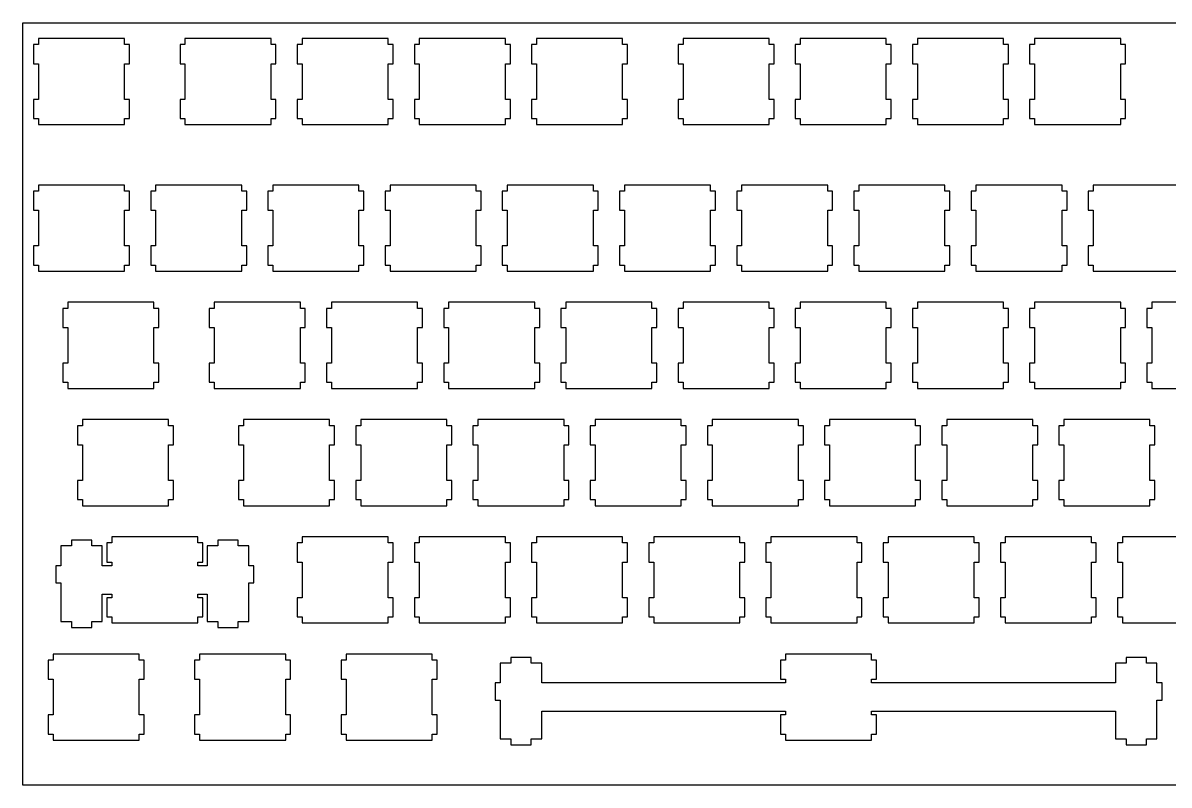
# Model space of a CAD drawing. Extents: x 0 to 310, y 0 to 124.
# Drawn here: x 0.1 to 186.4, y 0.3 to 124.1 of the extents above; entities that cross this region are included whole.
import ezdxf

# ---------------------------------------------------------------- set-up
doc = ezdxf.new("R2010")
doc.units = 0
doc.layers.get('0').update_dxf_attribs({"linetype": 'CONTINUOUS'})

msp = doc.modelspace()

# ---------------------------------------------------------------- linework, layer by layer
at = {"color": 0}
for p, q in [((0.09508, 124.083), (309.658, 124.083)), ((0.09508, 0.25769), (0.09508, 124.083)), ((2.61965, 121.558), (2.61965, 120.558)), ((16.6192, 121.558), (2.61965, 121.558)), ((16.6192, 120.558), (16.6192, 121.558)), ((26.4322, 121.558), (26.4322, 120.558)), ((40.4315, 121.558), (26.4322, 121.558)), ((40.4315, 120.558), (40.4315, 121.558)), ((45.4822, 121.558), (45.4822, 120.558)), ((59.4815, 121.558), (45.4822, 121.558)), ((59.4815, 120.558), (59.4815, 121.558)), ((64.5322, 121.558), (64.5322, 120.558)), ((78.5315, 121.558), (64.5322, 121.558)), ((78.5315, 120.558), (78.5315, 121.558)), ((83.5822, 121.558), (83.5822, 120.558)), ((97.5815, 121.558), (83.5822, 121.558)), ((97.5815, 120.558), (97.5815, 121.558)), ((107.395, 121.558), (107.395, 120.558)), ((121.394, 121.558), (107.395, 121.558)), ((121.394, 120.558), (121.394, 121.558)), ((126.445, 121.558), (126.445, 120.558)), ((140.444, 121.558), (126.445, 121.558)), ((140.444, 120.558), (140.444, 121.558)), ((145.495, 121.558), (145.495, 120.558)), ((159.494, 121.558), (145.495, 121.558)), ((159.494, 120.558), (159.494, 121.558)), ((164.545, 121.558), (164.545, 120.558)), ((178.544, 121.558), (164.545, 121.558)), ((178.544, 120.558), (178.544, 121.558)), ((2.61965, 120.558), (1.81901, 120.558)), ((1.81901, 120.558), (1.81901, 117.458)), ((17.4198, 120.558), (16.6192, 120.558)), ((17.4198, 117.458), (17.4198, 120.558)), ((26.4322, 120.558), (25.6315, 120.558)), ((25.6315, 120.558), (25.6315, 117.458)), ((41.2309, 120.558), (40.4315, 120.558)), ((41.2309, 117.458), (41.2309, 120.558)), ((45.4822, 120.558), (44.6814, 120.558)), ((44.6814, 120.558), (44.6814, 117.458)), ((60.2809, 120.558), (59.4815, 120.558)), ((60.2809, 117.458), (60.2809, 120.558)), ((64.5322, 120.558), (63.7314, 120.558)), ((63.7314, 120.558), (63.7314, 117.458)), ((79.3309, 120.558), (78.5315, 120.558)), ((79.3309, 117.458), (79.3309, 120.558)), ((83.5822, 120.558), (82.7814, 120.558)), ((82.7814, 120.558), (82.7814, 117.458)), ((98.3809, 120.558), (97.5815, 120.558)), ((98.3809, 117.458), (98.3809, 120.558)), ((107.395, 120.558), (106.594, 120.558)), ((106.594, 120.558), (106.594, 117.458)), ((122.195, 120.558), (121.394, 120.558)), ((122.195, 117.458), (122.195, 120.558)), ((126.445, 120.558), (125.644, 120.558)), ((125.644, 120.558), (125.644, 117.458)), ((141.245, 120.558), (140.444, 120.558)), ((141.245, 117.458), (141.245, 120.558)), ((145.495, 120.558), (144.694, 120.558)), ((144.694, 120.558), (144.694, 117.458)), ((160.295, 120.558), (159.494, 120.558)), ((160.295, 117.458), (160.295, 120.558)), ((164.545, 120.558), (163.744, 120.558)), ((163.744, 120.558), (163.744, 117.458)), ((179.345, 120.558), (178.544, 120.558)), ((179.345, 117.458), (179.345, 120.558)), ((1.81901, 117.458), (2.61965, 117.458)), ((2.61965, 117.458), (2.61965, 111.658)), ((16.6192, 111.658), (16.6192, 117.458)), ((16.6192, 117.458), (17.4198, 117.458)), ((25.6315, 117.458), (26.4322, 117.458)), ((26.4322, 117.458), (26.4322, 111.658)), ((40.4315, 111.658), (40.4315, 117.458)), ((40.4315, 117.458), (41.2309, 117.458)), ((44.6814, 117.458), (45.4822, 117.458)), ((45.4822, 117.458), (45.4822, 111.658)), ((59.4815, 111.658), (59.4815, 117.458)), ((59.4815, 117.458), (60.2809, 117.458)), ((63.7314, 117.458), (64.5322, 117.458)), ((64.5322, 117.458), (64.5322, 111.658)), ((78.5315, 111.658), (78.5315, 117.458)), ((78.5315, 117.458), (79.3309, 117.458)), ((82.7814, 117.458), (83.5822, 117.458)), ((83.5822, 117.458), (83.5822, 111.658)), ((97.5815, 111.658), (97.5815, 117.458)), ((97.5815, 117.458), (98.3809, 117.458)), ((106.594, 117.458), (107.395, 117.458)), ((107.395, 117.458), (107.395, 111.658)), ((121.394, 111.658), (121.394, 117.458)), ((121.394, 117.458), (122.195, 117.458)), ((125.644, 117.458), (126.445, 117.458)), ((126.445, 117.458), (126.445, 111.658)), ((140.444, 111.658), (140.444, 117.458)), ((140.444, 117.458), (141.245, 117.458)), ((144.694, 117.458), (145.495, 117.458)), ((145.495, 117.458), (145.495, 111.658)), ((159.494, 111.658), (159.494, 117.458)), ((159.494, 117.458), (160.295, 117.458)), ((163.744, 117.458), (164.545, 117.458)), ((164.545, 117.458), (164.545, 111.658)), ((178.544, 111.658), (178.544, 117.458)), ((178.544, 117.458), (179.345, 117.458)), ((2.61965, 111.658), (1.81901, 111.658)), ((1.81901, 111.658), (1.81901, 108.558)), ((17.4198, 111.658), (16.6192, 111.658)), ((17.4198, 108.558), (17.4198, 111.658)), ((26.4322, 111.658), (25.6315, 111.658)), ((25.6315, 111.658), (25.6315, 108.558)), ((41.2309, 111.658), (40.4315, 111.658)), ((41.2309, 108.558), (41.2309, 111.658)), ((45.4822, 111.658), (44.6814, 111.658)), ((44.6814, 111.658), (44.6814, 108.558)), ((60.2809, 111.658), (59.4815, 111.658)), ((60.2809, 108.558), (60.2809, 111.658)), ((64.5322, 111.658), (63.7314, 111.658)), ((63.7314, 111.658), (63.7314, 108.558)), ((79.3309, 111.658), (78.5315, 111.658)), ((79.3309, 108.558), (79.3309, 111.658)), ((83.5822, 111.658), (82.7814, 111.658)), ((82.7814, 111.658), (82.7814, 108.558)), ((98.3809, 111.658), (97.5815, 111.658)), ((98.3809, 108.558), (98.3809, 111.658)), ((107.395, 111.658), (106.594, 111.658)), ((106.594, 111.658), (106.594, 108.558)), ((122.195, 111.658), (121.394, 111.658)), ((122.195, 108.558), (122.195, 111.658)), ((126.445, 111.658), (125.644, 111.658)), ((125.644, 111.658), (125.644, 108.558)), ((141.245, 111.658), (140.444, 111.658)), ((141.245, 108.558), (141.245, 111.658)), ((145.495, 111.658), (144.694, 111.658)), ((144.694, 111.658), (144.694, 108.558)), ((160.295, 111.658), (159.494, 111.658)), ((160.295, 108.558), (160.295, 111.658)), ((164.545, 111.658), (163.744, 111.658)), ((163.744, 111.658), (163.744, 108.558)), ((179.345, 111.658), (178.544, 111.658)), ((179.345, 108.558), (179.345, 111.658)), ((1.81901, 108.558), (2.61965, 108.558)), ((2.61965, 108.558), (2.61965, 107.559)), ((16.6192, 107.559), (16.6192, 108.558)), ((16.6192, 108.558), (17.4198, 108.558)), ((25.6315, 108.558), (26.4322, 108.558)), ((26.4322, 108.558), (26.4322, 107.559)), ((40.4315, 107.559), (40.4315, 108.558)), ((40.4315, 108.558), (41.2309, 108.558)), ((44.6814, 108.558), (45.4822, 108.558)), ((45.4822, 108.558), (45.4822, 107.559)), ((59.4815, 107.559), (59.4815, 108.558)), ((59.4815, 108.558), (60.2809, 108.558)), ((63.7314, 108.558), (64.5322, 108.558)), ((64.5322, 108.558), (64.5322, 107.559)), ((78.5315, 107.559), (78.5315, 108.558)), ((78.5315, 108.558), (79.3309, 108.558)), ((82.7814, 108.558), (83.5822, 108.558)), ((83.5822, 108.558), (83.5822, 107.559)), ((97.5815, 107.559), (97.5815, 108.558)), ((97.5815, 108.558), (98.3809, 108.558)), ((106.594, 108.558), (107.395, 108.558)), ((107.395, 108.558), (107.395, 107.559)), ((121.394, 107.559), (121.394, 108.558)), ((121.394, 108.558), (122.195, 108.558)), ((125.644, 108.558), (126.445, 108.558)), ((126.445, 108.558), (126.445, 107.559)), ((140.444, 107.559), (140.444, 108.558)), ((140.444, 108.558), (141.245, 108.558)), ((144.694, 108.558), (145.495, 108.558)), ((145.495, 108.558), (145.495, 107.559)), ((159.494, 107.559), (159.494, 108.558)), ((159.494, 108.558), (160.295, 108.558)), ((163.744, 108.558), (164.545, 108.558)), ((164.545, 108.558), (164.545, 107.559)), ((178.544, 107.559), (178.544, 108.558)), ((178.544, 108.558), (179.345, 108.558)), ((2.61965, 107.559), (16.6192, 107.559)), ((26.4322, 107.559), (40.4315, 107.559)), ((45.4822, 107.559), (59.4815, 107.559)), ((64.5322, 107.559), (78.5315, 107.559)), ((83.5822, 107.559), (97.5815, 107.559)), ((107.395, 107.559), (121.394, 107.559)), ((126.445, 107.559), (140.444, 107.559)), ((145.495, 107.559), (159.494, 107.559)), ((164.545, 107.559), (178.544, 107.559)), ((2.61965, 97.7456), (2.61965, 96.7465)), ((16.6192, 97.7456), (2.61965, 97.7456)), ((16.6192, 96.7465), (16.6192, 97.7456)), ((21.6697, 97.7456), (21.6697, 96.7465)), ((35.669, 97.7456), (21.6697, 97.7456)), ((35.669, 96.7465), (35.669, 97.7456)), ((40.7197, 97.7456), (40.7197, 96.7465)), ((54.719, 97.7456), (40.7197, 97.7456)), ((54.719, 96.7465), (54.719, 97.7456)), ((59.7697, 97.7456), (59.7697, 96.7465)), ((73.769, 97.7456), (59.7697, 97.7456)), ((73.769, 96.7465), (73.769, 97.7456)), ((78.8197, 97.7456), (78.8197, 96.7465)), ((92.819, 97.7456), (78.8197, 97.7456)), ((92.819, 96.7465), (92.819, 97.7456)), ((97.8683, 97.7456), (97.8683, 96.7465)), ((111.869, 97.7456), (97.8683, 97.7456)), ((111.869, 96.7465), (111.869, 97.7456)), ((116.918, 97.7456), (116.918, 96.7465)), ((130.919, 97.7456), (116.918, 97.7456)), ((130.919, 96.7465), (130.919, 97.7456)), ((135.97, 97.7456), (135.97, 96.7465)), ((149.969, 97.7456), (135.97, 97.7456)), ((149.969, 96.7465), (149.969, 97.7456)), ((155.02, 97.7456), (155.02, 96.7465)), ((169.019, 97.7456), (155.02, 97.7456)), ((169.019, 96.7465), (169.019, 97.7456)), ((174.07, 97.7456), (174.07, 96.7465)), ((188.069, 97.7456), (174.07, 97.7456)), ((2.61965, 96.7465), (1.81901, 96.7465)), ((1.81901, 96.7465), (1.81901, 93.6459)), ((17.4198, 96.7465), (16.6192, 96.7465)), ((17.4198, 93.6459), (17.4198, 96.7465)), ((21.6697, 96.7465), (20.869, 96.7465)), ((20.869, 96.7465), (20.869, 93.6459)), ((36.4698, 96.7465), (35.669, 96.7465)), ((36.4698, 93.6459), (36.4698, 96.7465)), ((40.7197, 96.7465), (39.9189, 96.7465)), ((39.9189, 96.7465), (39.9189, 93.6459)), ((55.5198, 96.7465), (54.719, 96.7465)), ((55.5198, 93.6459), (55.5198, 96.7465)), ((59.7697, 96.7465), (58.9689, 96.7465)), ((58.9689, 96.7465), (58.9689, 93.6459)), ((74.5698, 96.7465), (73.769, 96.7465)), ((74.5698, 93.6459), (74.5698, 96.7465)), ((78.8197, 96.7465), (78.0189, 96.7465)), ((78.0189, 96.7465), (78.0189, 93.6459)), ((93.6184, 96.7465), (92.819, 96.7465)), ((93.6184, 93.6459), (93.6184, 96.7465)), ((97.8683, 96.7465), (97.0689, 96.7465)), ((97.0689, 96.7465), (97.0689, 93.6459)), ((112.668, 96.7465), (111.869, 96.7465)), ((112.668, 93.6459), (112.668, 96.7465)), ((116.918, 96.7465), (116.119, 96.7465)), ((116.119, 96.7465), (116.119, 93.6459)), ((131.72, 96.7465), (130.919, 96.7465)), ((131.72, 93.6459), (131.72, 96.7465)), ((135.97, 96.7465), (135.169, 96.7465)), ((135.169, 96.7465), (135.169, 93.6459)), ((150.77, 96.7465), (149.969, 96.7465)), ((150.77, 93.6459), (150.77, 96.7465)), ((155.02, 96.7465), (154.219, 96.7465)), ((154.219, 96.7465), (154.219, 93.6459)), ((169.82, 96.7465), (169.019, 96.7465)), ((169.82, 93.6459), (169.82, 96.7465)), ((174.07, 96.7465), (173.269, 96.7465)), ((173.269, 96.7465), (173.269, 93.6459)), ((1.81901, 93.6459), (2.61965, 93.6459)), ((2.61965, 93.6459), (2.61965, 87.8459)), ((16.6192, 87.8459), (16.6192, 93.6459)), ((16.6192, 93.6459), (17.4198, 93.6459)), ((20.869, 93.6459), (21.6697, 93.6459)), ((21.6697, 93.6459), (21.6697, 87.8459)), ((35.669, 87.8459), (35.669, 93.6459)), ((35.669, 93.6459), (36.4698, 93.6459)), ((39.9189, 93.6459), (40.7197, 93.6459)), ((40.7197, 93.6459), (40.7197, 87.8459)), ((54.719, 87.8459), (54.719, 93.6459)), ((54.719, 93.6459), (55.5198, 93.6459)), ((58.9689, 93.6459), (59.7697, 93.6459)), ((59.7697, 93.6459), (59.7697, 87.8459)), ((73.769, 87.8459), (73.769, 93.6459)), ((73.769, 93.6459), (74.5698, 93.6459)), ((78.0189, 93.6459), (78.8197, 93.6459)), ((78.8197, 93.6459), (78.8197, 87.8459)), ((92.819, 87.8459), (92.819, 93.6459)), ((92.819, 93.6459), (93.6184, 93.6459)), ((97.0689, 93.6459), (97.8683, 93.6459)), ((97.8683, 93.6459), (97.8683, 87.8459)), ((111.869, 87.8459), (111.869, 93.6459)), ((111.869, 93.6459), (112.668, 93.6459)), ((116.119, 93.6459), (116.918, 93.6459)), ((116.918, 93.6459), (116.918, 87.8459)), ((130.919, 87.8459), (130.919, 93.6459)), ((130.919, 93.6459), (131.72, 93.6459)), ((135.169, 93.6459), (135.97, 93.6459)), ((135.97, 93.6459), (135.97, 87.8459)), ((149.969, 87.8459), (149.969, 93.6459)), ((149.969, 93.6459), (150.77, 93.6459)), ((154.219, 93.6459), (155.02, 93.6459)), ((155.02, 93.6459), (155.02, 87.8459)), ((169.019, 87.8459), (169.019, 93.6459)), ((169.019, 93.6459), (169.82, 93.6459)), ((173.269, 93.6459), (174.07, 93.6459)), ((174.07, 93.6459), (174.07, 87.8459)), ((2.61965, 87.8459), (1.81901, 87.8459)), ((1.81901, 87.8459), (1.81901, 84.7467)), ((17.4198, 87.8459), (16.6192, 87.8459)), ((17.4198, 84.7467), (17.4198, 87.8459)), ((21.6697, 87.8459), (20.869, 87.8459)), ((20.869, 87.8459), (20.869, 84.7467)), ((36.4698, 87.8459), (35.669, 87.8459)), ((36.4698, 84.7467), (36.4698, 87.8459)), ((40.7197, 87.8459), (39.9189, 87.8459)), ((39.9189, 87.8459), (39.9189, 84.7467)), ((55.5198, 87.8459), (54.719, 87.8459)), ((55.5198, 84.7467), (55.5198, 87.8459)), ((59.7697, 87.8459), (58.9689, 87.8459)), ((58.9689, 87.8459), (58.9689, 84.7467)), ((74.5698, 87.8459), (73.769, 87.8459)), ((74.5698, 84.7467), (74.5698, 87.8459)), ((78.8197, 87.8459), (78.0189, 87.8459)), ((78.0189, 87.8459), (78.0189, 84.7467)), ((93.6184, 87.8459), (92.819, 87.8459)), ((93.6184, 84.7467), (93.6184, 87.8459)), ((97.8683, 87.8459), (97.0689, 87.8459)), ((97.0689, 87.8459), (97.0689, 84.7467)), ((112.668, 87.8459), (111.869, 87.8459)), ((112.668, 84.7467), (112.668, 87.8459)), ((116.918, 87.8459), (116.119, 87.8459)), ((116.119, 87.8459), (116.119, 84.7467)), ((131.72, 87.8459), (130.919, 87.8459)), ((131.72, 84.7467), (131.72, 87.8459)), ((135.97, 87.8459), (135.169, 87.8459)), ((135.169, 87.8459), (135.169, 84.7467)), ((150.77, 87.8459), (149.969, 87.8459)), ((150.77, 84.7467), (150.77, 87.8459)), ((155.02, 87.8459), (154.219, 87.8459)), ((154.219, 87.8459), (154.219, 84.7467)), ((169.82, 87.8459), (169.019, 87.8459)), ((169.82, 84.7467), (169.82, 87.8459)), ((174.07, 87.8459), (173.269, 87.8459)), ((173.269, 87.8459), (173.269, 84.7467)), ((1.81901, 84.7467), (2.61965, 84.7467)), ((2.61965, 84.7467), (2.61965, 83.7463)), ((16.6192, 83.7463), (16.6192, 84.7467)), ((16.6192, 84.7467), (17.4198, 84.7467)), ((20.869, 84.7467), (21.6697, 84.7467)), ((21.6697, 84.7467), (21.6697, 83.7463)), ((35.669, 83.7463), (35.669, 84.7467)), ((35.669, 84.7467), (36.4698, 84.7467)), ((39.9189, 84.7467), (40.7197, 84.7467)), ((40.7197, 84.7467), (40.7197, 83.7463)), ((54.719, 83.7463), (54.719, 84.7467)), ((54.719, 84.7467), (55.5198, 84.7467)), ((58.9689, 84.7467), (59.7697, 84.7467)), ((59.7697, 84.7467), (59.7697, 83.7463)), ((73.769, 83.7463), (73.769, 84.7467)), ((73.769, 84.7467), (74.5698, 84.7467)), ((78.0189, 84.7467), (78.8197, 84.7467)), ((78.8197, 84.7467), (78.8197, 83.7463)), ((92.819, 83.7463), (92.819, 84.7467)), ((92.819, 84.7467), (93.6184, 84.7467)), ((97.0689, 84.7467), (97.8683, 84.7467)), ((97.8683, 84.7467), (97.8683, 83.7463)), ((111.869, 83.7463), (111.869, 84.7467)), ((111.869, 84.7467), (112.668, 84.7467)), ((116.119, 84.7467), (116.918, 84.7467)), ((116.918, 84.7467), (116.918, 83.7463)), ((130.919, 83.7463), (130.919, 84.7467)), ((130.919, 84.7467), (131.72, 84.7467)), ((135.169, 84.7467), (135.97, 84.7467)), ((135.97, 84.7467), (135.97, 83.7463)), ((149.969, 83.7463), (149.969, 84.7467)), ((149.969, 84.7467), (150.77, 84.7467)), ((154.219, 84.7467), (155.02, 84.7467)), ((155.02, 84.7467), (155.02, 83.7463)), ((169.019, 83.7463), (169.019, 84.7467)), ((169.019, 84.7467), (169.82, 84.7467)), ((173.269, 84.7467), (174.07, 84.7467)), ((174.07, 84.7467), (174.07, 83.7463)), ((2.61965, 83.7463), (16.6192, 83.7463)), ((21.6697, 83.7463), (35.669, 83.7463)), ((40.7197, 83.7463), (54.719, 83.7463)), ((59.7697, 83.7463), (73.769, 83.7463)), ((78.8197, 83.7463), (92.819, 83.7463)), ((97.8683, 83.7463), (111.869, 83.7463)), ((116.918, 83.7463), (130.919, 83.7463)), ((135.97, 83.7463), (149.969, 83.7463)), ((155.02, 83.7463), (169.019, 83.7463)), ((174.07, 83.7463), (188.069, 83.7463)), ((7.38216, 78.6956), (7.38216, 77.6965)), ((21.3817, 78.6956), (7.38216, 78.6956)), ((21.3817, 77.6965), (21.3817, 78.6956)), ((31.1947, 78.6956), (31.1947, 77.6965)), ((45.194, 78.6956), (31.1947, 78.6956)), ((45.194, 77.6965), (45.194, 78.6956)), ((50.2447, 78.6956), (50.2447, 77.6965)), ((64.244, 78.6956), (50.2447, 78.6956)), ((64.244, 77.6965), (64.244, 78.6956)), ((69.2947, 78.6956), (69.2947, 77.6965)), ((83.294, 78.6956), (69.2947, 78.6956)), ((83.294, 77.6965), (83.294, 78.6956)), ((88.3447, 78.6956), (88.3447, 77.6965)), ((102.344, 78.6956), (88.3447, 78.6956)), ((102.344, 77.6965), (102.344, 78.6956)), ((107.395, 78.6956), (107.395, 77.6965)), ((121.394, 78.6956), (107.395, 78.6956)), ((121.394, 77.6965), (121.394, 78.6956)), ((126.445, 78.6956), (126.445, 77.6965)), ((140.444, 78.6956), (126.445, 78.6956)), ((140.444, 77.6965), (140.444, 78.6956)), ((145.495, 78.6956), (145.495, 77.6965)), ((159.494, 78.6956), (145.495, 78.6956)), ((159.494, 77.6965), (159.494, 78.6956)), ((164.545, 78.6956), (164.545, 77.6965)), ((178.544, 78.6956), (164.545, 78.6956)), ((178.544, 77.6965), (178.544, 78.6956)), ((183.595, 78.6956), (183.595, 77.6965)), ((197.594, 78.6956), (183.595, 78.6956)), ((7.38216, 77.6965), (6.58153, 77.6965)), ((6.58153, 77.6965), (6.58153, 74.5959)), ((22.1809, 77.6965), (21.3817, 77.6965)), ((22.1809, 74.5959), (22.1809, 77.6965)), ((31.1947, 77.6965), (30.394, 77.6965)), ((30.394, 77.6965), (30.394, 74.5959)), ((45.9948, 77.6965), (45.194, 77.6965)), ((45.9948, 74.5959), (45.9948, 77.6965)), ((50.2447, 77.6965), (49.4439, 77.6965)), ((49.4439, 77.6965), (49.4439, 74.5959)), ((65.0448, 77.6965), (64.244, 77.6965)), ((65.0448, 74.5959), (65.0448, 77.6965)), ((69.2947, 77.6965), (68.4939, 77.6965)), ((68.4939, 77.6965), (68.4939, 74.5959)), ((84.0948, 77.6965), (83.294, 77.6965)), ((84.0948, 74.5959), (84.0948, 77.6965)), ((88.3447, 77.6965), (87.5439, 77.6965)), ((87.5439, 77.6965), (87.5439, 74.5959)), ((103.145, 77.6965), (102.344, 77.6965)), ((103.145, 74.5959), (103.145, 77.6965)), ((107.395, 77.6965), (106.594, 77.6965)), ((106.594, 77.6965), (106.594, 74.5959)), ((122.195, 77.6965), (121.394, 77.6965)), ((122.195, 74.5959), (122.195, 77.6965)), ((126.445, 77.6965), (125.644, 77.6965)), ((125.644, 77.6965), (125.644, 74.5959)), ((141.245, 77.6965), (140.444, 77.6965)), ((141.245, 74.5959), (141.245, 77.6965)), ((145.495, 77.6965), (144.694, 77.6965)), ((144.694, 77.6965), (144.694, 74.5959)), ((160.295, 77.6965), (159.494, 77.6965)), ((160.295, 74.5959), (160.295, 77.6965)), ((164.545, 77.6965), (163.744, 77.6965)), ((163.744, 77.6965), (163.744, 74.5959)), ((179.345, 77.6965), (178.544, 77.6965)), ((179.345, 74.5959), (179.345, 77.6965)), ((183.595, 77.6965), (182.794, 77.6965)), ((182.794, 77.6965), (182.794, 74.5959)), ((6.58153, 74.5959), (7.38216, 74.5959)), ((7.38216, 74.5959), (7.38216, 68.7959)), ((21.3817, 68.7959), (21.3817, 74.5959)), ((21.3817, 74.5959), (22.1809, 74.5959)), ((30.394, 74.5959), (31.1947, 74.5959)), ((31.1947, 74.5959), (31.1947, 68.7959)), ((45.194, 68.7959), (45.194, 74.5959)), ((45.194, 74.5959), (45.9948, 74.5959)), ((49.4439, 74.5959), (50.2447, 74.5959)), ((50.2447, 74.5959), (50.2447, 68.7959)), ((64.244, 68.7959), (64.244, 74.5959)), ((64.244, 74.5959), (65.0448, 74.5959)), ((68.4939, 74.5959), (69.2947, 74.5959)), ((69.2947, 74.5959), (69.2947, 68.7959)), ((83.294, 68.7959), (83.294, 74.5959)), ((83.294, 74.5959), (84.0948, 74.5959)), ((87.5439, 74.5959), (88.3447, 74.5959)), ((88.3447, 74.5959), (88.3447, 68.7959)), ((102.344, 68.7959), (102.344, 74.5959)), ((102.344, 74.5959), (103.145, 74.5959)), ((106.594, 74.5959), (107.395, 74.5959)), ((107.395, 74.5959), (107.395, 68.7959)), ((121.394, 68.7959), (121.394, 74.5959)), ((121.394, 74.5959), (122.195, 74.5959)), ((125.644, 74.5959), (126.445, 74.5959)), ((126.445, 74.5959), (126.445, 68.7959)), ((140.444, 68.7959), (140.444, 74.5959)), ((140.444, 74.5959), (141.245, 74.5959)), ((144.694, 74.5959), (145.495, 74.5959)), ((145.495, 74.5959), (145.495, 68.7959)), ((159.494, 68.7959), (159.494, 74.5959)), ((159.494, 74.5959), (160.295, 74.5959)), ((163.744, 74.5959), (164.545, 74.5959)), ((164.545, 74.5959), (164.545, 68.7959)), ((178.544, 68.7959), (178.544, 74.5959)), ((178.544, 74.5959), (179.345, 74.5959)), ((182.794, 74.5959), (183.595, 74.5959)), ((183.595, 74.5959), (183.595, 68.7959)), ((7.38216, 68.7959), (6.58153, 68.7959)), ((6.58153, 68.7959), (6.58153, 65.6967)), ((22.1809, 68.7959), (21.3817, 68.7959)), ((22.1809, 65.6967), (22.1809, 68.7959)), ((31.1947, 68.7959), (30.394, 68.7959)), ((30.394, 68.7959), (30.394, 65.6967)), ((45.9948, 68.7959), (45.194, 68.7959)), ((45.9948, 65.6967), (45.9948, 68.7959)), ((50.2447, 68.7959), (49.4439, 68.7959)), ((49.4439, 68.7959), (49.4439, 65.6967)), ((65.0448, 68.7959), (64.244, 68.7959)), ((65.0448, 65.6967), (65.0448, 68.7959)), ((69.2947, 68.7959), (68.4939, 68.7959)), ((68.4939, 68.7959), (68.4939, 65.6967)), ((84.0948, 68.7959), (83.294, 68.7959)), ((84.0948, 65.6967), (84.0948, 68.7959)), ((88.3447, 68.7959), (87.5439, 68.7959)), ((87.5439, 68.7959), (87.5439, 65.6967)), ((103.145, 68.7959), (102.344, 68.7959)), ((103.145, 65.6967), (103.145, 68.7959)), ((107.395, 68.7959), (106.594, 68.7959)), ((106.594, 68.7959), (106.594, 65.6967)), ((122.195, 68.7959), (121.394, 68.7959)), ((122.195, 65.6967), (122.195, 68.7959)), ((126.445, 68.7959), (125.644, 68.7959)), ((125.644, 68.7959), (125.644, 65.6967)), ((141.245, 68.7959), (140.444, 68.7959)), ((141.245, 65.6967), (141.245, 68.7959)), ((145.495, 68.7959), (144.694, 68.7959)), ((144.694, 68.7959), (144.694, 65.6967)), ((160.295, 68.7959), (159.494, 68.7959)), ((160.295, 65.6967), (160.295, 68.7959)), ((164.545, 68.7959), (163.744, 68.7959)), ((163.744, 68.7959), (163.744, 65.6967)), ((179.345, 68.7959), (178.544, 68.7959)), ((179.345, 65.6967), (179.345, 68.7959)), ((183.595, 68.7959), (182.794, 68.7959)), ((182.794, 68.7959), (182.794, 65.6967)), ((6.58153, 65.6967), (7.38216, 65.6967)), ((7.38216, 65.6967), (7.38216, 64.6963)), ((21.3817, 64.6963), (21.3817, 65.6967)), ((21.3817, 65.6967), (22.1809, 65.6967)), ((30.394, 65.6967), (31.1947, 65.6967)), ((31.1947, 65.6967), (31.1947, 64.6963)), ((45.194, 64.6963), (45.194, 65.6967)), ((45.194, 65.6967), (45.9948, 65.6967)), ((49.4439, 65.6967), (50.2447, 65.6967)), ((50.2447, 65.6967), (50.2447, 64.6963)), ((64.244, 64.6963), (64.244, 65.6967)), ((64.244, 65.6967), (65.0448, 65.6967)), ((68.4939, 65.6967), (69.2947, 65.6967)), ((69.2947, 65.6967), (69.2947, 64.6963)), ((83.294, 64.6963), (83.294, 65.6967)), ((83.294, 65.6967), (84.0948, 65.6967)), ((87.5439, 65.6967), (88.3447, 65.6967)), ((88.3447, 65.6967), (88.3447, 64.6963)), ((102.344, 64.6963), (102.344, 65.6967)), ((102.344, 65.6967), (103.145, 65.6967)), ((106.594, 65.6967), (107.395, 65.6967)), ((107.395, 65.6967), (107.395, 64.6963)), ((121.394, 64.6963), (121.394, 65.6967)), ((121.394, 65.6967), (122.195, 65.6967)), ((125.644, 65.6967), (126.445, 65.6967)), ((126.445, 65.6967), (126.445, 64.6963)), ((140.444, 64.6963), (140.444, 65.6967)), ((140.444, 65.6967), (141.245, 65.6967)), ((144.694, 65.6967), (145.495, 65.6967)), ((145.495, 65.6967), (145.495, 64.6963)), ((159.494, 64.6963), (159.494, 65.6967)), ((159.494, 65.6967), (160.295, 65.6967)), ((163.744, 65.6967), (164.545, 65.6967)), ((164.545, 65.6967), (164.545, 64.6963)), ((178.544, 64.6963), (178.544, 65.6967)), ((178.544, 65.6967), (179.345, 65.6967)), ((182.794, 65.6967), (183.595, 65.6967)), ((183.595, 65.6967), (183.595, 64.6963)), ((7.38216, 64.6963), (21.3817, 64.6963)), ((31.1947, 64.6963), (45.194, 64.6963)), ((50.2447, 64.6963), (64.244, 64.6963)), ((69.2947, 64.6963), (83.294, 64.6963)), ((88.3447, 64.6963), (102.344, 64.6963)), ((107.395, 64.6963), (121.394, 64.6963)), ((126.445, 64.6963), (140.444, 64.6963)), ((145.495, 64.6963), (159.494, 64.6963)), ((164.545, 64.6963), (178.544, 64.6963)), ((183.595, 64.6963), (197.594, 64.6963)), ((9.76203, 59.6456), (9.76203, 58.6465)), ((23.7629, 59.6456), (9.76203, 59.6456)), ((23.7629, 58.6465), (23.7629, 59.6456)), ((35.9572, 59.6456), (35.9572, 58.6465)), ((49.9565, 59.6456), (35.9572, 59.6456)), ((49.9565, 58.6465), (49.9565, 59.6456)), ((55.0072, 59.6456), (55.0072, 58.6465)), ((69.0065, 59.6456), (55.0072, 59.6456)), ((69.0065, 58.6465), (69.0065, 59.6456)), ((74.0572, 59.6456), (74.0572, 58.6465)), ((88.0565, 59.6456), (74.0572, 59.6456)), ((88.0565, 58.6465), (88.0565, 59.6456)), ((93.1072, 59.6456), (93.1072, 58.6465)), ((107.107, 59.6456), (93.1072, 59.6456)), ((107.107, 58.6465), (107.107, 59.6456)), ((112.157, 59.6456), (112.157, 58.6465)), ((126.157, 59.6456), (112.157, 59.6456)), ((126.157, 58.6465), (126.157, 59.6456)), ((131.207, 59.6456), (131.207, 58.6465)), ((145.207, 59.6456), (131.207, 59.6456)), ((145.207, 58.6465), (145.207, 59.6456)), ((150.257, 59.6456), (150.257, 58.6465)), ((164.257, 59.6456), (150.257, 59.6456)), ((164.257, 58.6465), (164.257, 59.6456)), ((169.307, 59.6456), (169.307, 58.6465)), ((183.307, 59.6456), (169.307, 59.6456)), ((183.307, 58.6465), (183.307, 59.6456)), ((9.76203, 58.6465), (8.96278, 58.6465)), ((8.96278, 58.6465), (8.96278, 55.5459)), ((24.5622, 58.6465), (23.7629, 58.6465)), ((24.5622, 55.5459), (24.5622, 58.6465)), ((35.9572, 58.6465), (35.1565, 58.6465)), ((35.1565, 58.6465), (35.1565, 55.5459)), ((50.7559, 58.6465), (49.9565, 58.6465)), ((50.7559, 55.5459), (50.7559, 58.6465)), ((55.0072, 58.6465), (54.2064, 58.6465)), ((54.2064, 58.6465), (54.2064, 55.5459)), ((69.8059, 58.6465), (69.0065, 58.6465)), ((69.8059, 55.5459), (69.8059, 58.6465)), ((74.0572, 58.6465), (73.2564, 58.6465)), ((73.2564, 58.6465), (73.2564, 55.5459)), ((88.8559, 58.6465), (88.0565, 58.6465)), ((88.8559, 55.5459), (88.8559, 58.6465)), ((93.1072, 58.6465), (92.3064, 58.6465)), ((92.3064, 58.6465), (92.3064, 55.5459)), ((107.906, 58.6465), (107.107, 58.6465)), ((107.906, 55.5459), (107.906, 58.6465)), ((112.157, 58.6465), (111.356, 58.6465)), ((111.356, 58.6465), (111.356, 55.5459)), ((126.956, 58.6465), (126.157, 58.6465)), ((126.956, 55.5459), (126.956, 58.6465)), ((131.207, 58.6465), (130.406, 58.6465)), ((130.406, 58.6465), (130.406, 55.5459)), ((146.006, 58.6465), (145.207, 58.6465)), ((146.006, 55.5459), (146.006, 58.6465)), ((150.257, 58.6465), (149.456, 58.6465)), ((149.456, 58.6465), (149.456, 55.5459)), ((165.056, 58.6465), (164.257, 58.6465)), ((165.056, 55.5459), (165.056, 58.6465)), ((169.307, 58.6465), (168.506, 58.6465)), ((168.506, 58.6465), (168.506, 55.5459)), ((184.106, 58.6465), (183.307, 58.6465)), ((184.106, 55.5459), (184.106, 58.6465)), ((8.96278, 55.5459), (9.76203, 55.5459)), ((9.76203, 55.5459), (9.76203, 49.7459)), ((23.7629, 49.7459), (23.7629, 55.5459)), ((23.7629, 55.5459), (24.5622, 55.5459)), ((35.1565, 55.5459), (35.9572, 55.5459)), ((35.9572, 55.5459), (35.9572, 49.7459)), ((49.9565, 49.7459), (49.9565, 55.5459)), ((49.9565, 55.5459), (50.7559, 55.5459)), ((54.2064, 55.5459), (55.0072, 55.5459)), ((55.0072, 55.5459), (55.0072, 49.7459)), ((69.0065, 49.7459), (69.0065, 55.5459)), ((69.0065, 55.5459), (69.8059, 55.5459)), ((73.2564, 55.5459), (74.0572, 55.5459)), ((74.0572, 55.5459), (74.0572, 49.7459)), ((88.0565, 49.7459), (88.0565, 55.5459)), ((88.0565, 55.5459), (88.8559, 55.5459)), ((92.3064, 55.5459), (93.1072, 55.5459)), ((93.1072, 55.5459), (93.1072, 49.7459)), ((107.107, 49.7459), (107.107, 55.5459)), ((107.107, 55.5459), (107.906, 55.5459)), ((111.356, 55.5459), (112.157, 55.5459)), ((112.157, 55.5459), (112.157, 49.7459)), ((126.157, 49.7459), (126.157, 55.5459)), ((126.157, 55.5459), (126.956, 55.5459)), ((130.406, 55.5459), (131.207, 55.5459)), ((131.207, 55.5459), (131.207, 49.7459)), ((145.207, 49.7459), (145.207, 55.5459)), ((145.207, 55.5459), (146.006, 55.5459)), ((149.456, 55.5459), (150.257, 55.5459)), ((150.257, 55.5459), (150.257, 49.7459)), ((164.257, 49.7459), (164.257, 55.5459)), ((164.257, 55.5459), (165.056, 55.5459)), ((168.506, 55.5459), (169.307, 55.5459)), ((169.307, 55.5459), (169.307, 49.7459)), ((183.307, 49.7459), (183.307, 55.5459)), ((183.307, 55.5459), (184.106, 55.5459)), ((9.76203, 49.7459), (8.96278, 49.7459)), ((8.96278, 49.7459), (8.96278, 46.6467)), ((24.5622, 49.7459), (23.7629, 49.7459)), ((24.5622, 46.6467), (24.5622, 49.7459)), ((35.9572, 49.7459), (35.1565, 49.7459)), ((35.1565, 49.7459), (35.1565, 46.6467)), ((50.7559, 49.7459), (49.9565, 49.7459)), ((50.7559, 46.6467), (50.7559, 49.7459)), ((55.0072, 49.7459), (54.2064, 49.7459)), ((54.2064, 49.7459), (54.2064, 46.6467)), ((69.8059, 49.7459), (69.0065, 49.7459)), ((69.8059, 46.6467), (69.8059, 49.7459)), ((74.0572, 49.7459), (73.2564, 49.7459)), ((73.2564, 49.7459), (73.2564, 46.6467)), ((88.8559, 49.7459), (88.0565, 49.7459)), ((88.8559, 46.6467), (88.8559, 49.7459)), ((93.1072, 49.7459), (92.3064, 49.7459)), ((92.3064, 49.7459), (92.3064, 46.6467)), ((107.906, 49.7459), (107.107, 49.7459)), ((107.906, 46.6467), (107.906, 49.7459)), ((112.157, 49.7459), (111.356, 49.7459)), ((111.356, 49.7459), (111.356, 46.6467)), ((126.956, 49.7459), (126.157, 49.7459)), ((126.956, 46.6467), (126.956, 49.7459)), ((131.207, 49.7459), (130.406, 49.7459)), ((130.406, 49.7459), (130.406, 46.6467)), ((146.006, 49.7459), (145.207, 49.7459)), ((146.006, 46.6467), (146.006, 49.7459)), ((150.257, 49.7459), (149.456, 49.7459)), ((149.456, 49.7459), (149.456, 46.6467)), ((165.056, 49.7459), (164.257, 49.7459)), ((165.056, 46.6467), (165.056, 49.7459)), ((169.307, 49.7459), (168.506, 49.7459)), ((168.506, 49.7459), (168.506, 46.6467)), ((184.106, 49.7459), (183.307, 49.7459)), ((184.106, 46.6467), (184.106, 49.7459)), ((8.96278, 46.6467), (9.76203, 46.6467)), ((9.76203, 46.6467), (9.76203, 45.6463)), ((23.7629, 45.6463), (23.7629, 46.6467)), ((23.7629, 46.6467), (24.5622, 46.6467)), ((35.1565, 46.6467), (35.9572, 46.6467)), ((35.9572, 46.6467), (35.9572, 45.6463)), ((49.9565, 45.6463), (49.9565, 46.6467)), ((49.9565, 46.6467), (50.7559, 46.6467)), ((54.2064, 46.6467), (55.0072, 46.6467)), ((55.0072, 46.6467), (55.0072, 45.6463)), ((69.0065, 45.6463), (69.0065, 46.6467)), ((69.0065, 46.6467), (69.8059, 46.6467)), ((73.2564, 46.6467), (74.0572, 46.6467)), ((74.0572, 46.6467), (74.0572, 45.6463)), ((88.0565, 45.6463), (88.0565, 46.6467)), ((88.0565, 46.6467), (88.8559, 46.6467)), ((92.3064, 46.6467), (93.1072, 46.6467)), ((93.1072, 46.6467), (93.1072, 45.6463)), ((107.107, 45.6463), (107.107, 46.6467)), ((107.107, 46.6467), (107.906, 46.6467)), ((111.356, 46.6467), (112.157, 46.6467)), ((112.157, 46.6467), (112.157, 45.6463)), ((126.157, 45.6463), (126.157, 46.6467)), ((126.157, 46.6467), (126.956, 46.6467)), ((130.406, 46.6467), (131.207, 46.6467)), ((131.207, 46.6467), (131.207, 45.6463)), ((145.207, 45.6463), (145.207, 46.6467)), ((145.207, 46.6467), (146.006, 46.6467)), ((149.456, 46.6467), (150.257, 46.6467)), ((150.257, 46.6467), (150.257, 45.6463)), ((164.257, 45.6463), (164.257, 46.6467)), ((164.257, 46.6467), (165.056, 46.6467)), ((168.506, 46.6467), (169.307, 46.6467)), ((169.307, 46.6467), (169.307, 45.6463)), ((183.307, 45.6463), (183.307, 46.6467)), ((183.307, 46.6467), (184.106, 46.6467)), ((9.76203, 45.6463), (23.7629, 45.6463)), ((35.9572, 45.6463), (49.9565, 45.6463)), ((55.0072, 45.6463), (69.0065, 45.6463)), ((74.0572, 45.6463), (88.0565, 45.6463)), ((93.1072, 45.6463), (107.107, 45.6463)), ((112.157, 45.6463), (126.157, 45.6463)), ((131.207, 45.6463), (145.207, 45.6463)), ((150.257, 45.6463), (164.257, 45.6463)), ((169.307, 45.6463), (183.307, 45.6463)), ((7.97609, 39.1266), (6.2508, 39.1266)), ((6.2508, 39.1266), (6.2508, 35.8965)), ((11.2751, 40.0459), (7.97609, 40.0459)), ((7.97609, 40.0459), (7.97609, 39.1266)), ((11.2751, 39.1266), (11.2751, 40.0459)), ((13.0004, 39.1266), (11.2751, 39.1266)), ((13.0004, 35.8965), (13.0004, 39.1266)), ((14.5259, 39.5965), (13.7253, 39.5965)), ((13.7253, 39.5965), (13.7253, 36.4959)), ((14.5259, 40.5955), (14.5259, 39.5965)), ((28.5254, 40.5955), (14.5259, 40.5955)), ((28.5254, 39.5965), (28.5254, 40.5955)), ((29.326, 39.5965), (28.5254, 39.5965)), ((29.326, 36.4959), (29.326, 39.5965)), ((31.7748, 39.1266), (30.0509, 39.1266)), ((30.0509, 39.1266), (30.0509, 35.8965)), ((35.0752, 40.0459), (31.7748, 40.0459)), ((31.7748, 40.0459), (31.7748, 39.1266)), ((35.0752, 39.1266), (35.0752, 40.0459)), ((36.8004, 39.1266), (35.0752, 39.1266)), ((36.8004, 35.8965), (36.8004, 39.1266)), ((45.4822, 39.5965), (44.6814, 39.5965)), ((44.6814, 39.5965), (44.6814, 36.4959)), ((45.4822, 40.5955), (45.4822, 39.5965)), ((59.4815, 40.5955), (45.4822, 40.5955)), ((59.4815, 39.5965), (59.4815, 40.5955)), ((60.2809, 39.5965), (59.4815, 39.5965)), ((60.2809, 36.4959), (60.2809, 39.5965)), ((64.5322, 39.5965), (63.7314, 39.5965)), ((63.7314, 39.5965), (63.7314, 36.4959)), ((64.5322, 40.5955), (64.5322, 39.5965)), ((78.5315, 40.5955), (64.5322, 40.5955)), ((78.5315, 39.5965), (78.5315, 40.5955)), ((79.3309, 39.5965), (78.5315, 39.5965)), ((79.3309, 36.4959), (79.3309, 39.5965)), ((83.5822, 39.5965), (82.7814, 39.5965)), ((82.7814, 39.5965), (82.7814, 36.4959)), ((83.5822, 40.5955), (83.5822, 39.5965)), ((97.5815, 40.5955), (83.5822, 40.5955)), ((97.5815, 39.5965), (97.5815, 40.5955)), ((98.3809, 39.5965), (97.5815, 39.5965)), ((98.3809, 36.4959), (98.3809, 39.5965)), ((102.632, 39.5965), (101.831, 39.5965)), ((101.831, 39.5965), (101.831, 36.4959)), ((102.632, 40.5955), (102.632, 39.5965)), ((116.632, 40.5955), (102.632, 40.5955)), ((116.632, 39.5965), (116.632, 40.5955)), ((117.431, 39.5965), (116.632, 39.5965)), ((117.431, 36.4959), (117.431, 39.5965)), ((121.682, 39.5965), (120.881, 39.5965)), ((120.881, 39.5965), (120.881, 36.4959)), ((121.682, 40.5955), (121.682, 39.5965)), ((135.682, 40.5955), (121.682, 40.5955)), ((135.682, 39.5965), (135.682, 40.5955)), ((136.481, 39.5965), (135.682, 39.5965)), ((136.481, 36.4959), (136.481, 39.5965)), ((140.732, 39.5965), (139.931, 39.5965)), ((139.931, 39.5965), (139.931, 36.4959)), ((140.732, 40.5955), (140.732, 39.5965)), ((154.732, 40.5955), (140.732, 40.5955)), ((154.732, 39.5965), (154.732, 40.5955)), ((155.531, 39.5965), (154.732, 39.5965)), ((155.531, 36.4959), (155.531, 39.5965)), ((159.782, 39.5965), (158.981, 39.5965)), ((158.981, 39.5965), (158.981, 36.4959)), ((159.782, 40.5955), (159.782, 39.5965)), ((173.782, 40.5955), (159.782, 40.5955)), ((173.782, 39.5965), (173.782, 40.5955)), ((174.581, 39.5965), (173.782, 39.5965)), ((174.581, 36.4959), (174.581, 39.5965)), ((178.832, 39.5965), (178.031, 39.5965)), ((178.031, 39.5965), (178.031, 36.4959)), ((178.832, 40.5955), (178.832, 39.5965)), ((192.832, 40.5955), (178.832, 40.5955)), ((6.2508, 35.8965), (5.42533, 35.8965)), ((5.42533, 35.8965), (5.42533, 33.0963)), ((14.5259, 35.8965), (13.0004, 35.8965)), ((13.7253, 36.4959), (14.5259, 36.4959)), ((14.5259, 36.4959), (14.5259, 35.8965)), ((28.5254, 35.8965), (28.5254, 36.4959)), ((28.5254, 36.4959), (29.326, 36.4959)), ((30.0509, 35.8965), (28.5254, 35.8965)), ((37.6259, 35.8965), (36.8004, 35.8965)), ((37.6259, 33.0963), (37.6259, 35.8965)), ((44.6814, 36.4959), (45.4822, 36.4959)), ((45.4822, 36.4959), (45.4822, 30.6958)), ((59.4815, 30.6958), (59.4815, 36.4959)), ((59.4815, 36.4959), (60.2809, 36.4959)), ((63.7314, 36.4959), (64.5322, 36.4959)), ((64.5322, 36.4959), (64.5322, 30.6958)), ((78.5315, 30.6958), (78.5315, 36.4959)), ((78.5315, 36.4959), (79.3309, 36.4959)), ((82.7814, 36.4959), (83.5822, 36.4959)), ((83.5822, 36.4959), (83.5822, 30.6958)), ((97.5815, 30.6958), (97.5815, 36.4959)), ((97.5815, 36.4959), (98.3809, 36.4959)), ((101.831, 36.4959), (102.632, 36.4959)), ((102.632, 36.4959), (102.632, 30.6958)), ((116.632, 30.6958), (116.632, 36.4959)), ((116.632, 36.4959), (117.431, 36.4959)), ((120.881, 36.4959), (121.682, 36.4959)), ((121.682, 36.4959), (121.682, 30.6958)), ((135.682, 30.6958), (135.682, 36.4959)), ((135.682, 36.4959), (136.481, 36.4959)), ((139.931, 36.4959), (140.732, 36.4959)), ((140.732, 36.4959), (140.732, 30.6958)), ((154.732, 30.6958), (154.732, 36.4959)), ((154.732, 36.4959), (155.531, 36.4959)), ((158.981, 36.4959), (159.782, 36.4959)), ((159.782, 36.4959), (159.782, 30.6958)), ((173.782, 30.6958), (173.782, 36.4959)), ((173.782, 36.4959), (174.581, 36.4959)), ((178.031, 36.4959), (178.832, 36.4959)), ((178.832, 36.4959), (178.832, 30.6958)), ((5.42533, 33.0963), (6.2508, 33.0963)), ((6.2508, 33.0963), (6.2508, 26.8263)), ((36.8004, 26.8263), (36.8004, 33.0963)), ((36.8004, 33.0963), (37.6259, 33.0963)), ((13.0004, 26.8263), (13.0004, 31.2966)), ((13.0004, 31.2966), (14.5259, 31.2966)), ((14.5259, 30.6958), (13.7253, 30.6958)), ((13.7253, 30.6958), (13.7253, 27.5966)), ((14.5259, 31.2966), (14.5259, 30.6958)), ((28.5254, 30.6958), (28.5254, 31.2966)), ((28.5254, 31.2966), (30.0509, 31.2966)), ((29.326, 30.6958), (28.5254, 30.6958)), ((29.326, 27.5966), (29.326, 30.6958)), ((30.0509, 31.2966), (30.0509, 26.8263)), ((45.4822, 30.6958), (44.6814, 30.6958)), ((44.6814, 30.6958), (44.6814, 27.5966)), ((60.2809, 30.6958), (59.4815, 30.6958)), ((60.2809, 27.5966), (60.2809, 30.6958)), ((64.5322, 30.6958), (63.7314, 30.6958)), ((63.7314, 30.6958), (63.7314, 27.5966)), ((79.3309, 30.6958), (78.5315, 30.6958)), ((79.3309, 27.5966), (79.3309, 30.6958)), ((83.5822, 30.6958), (82.7814, 30.6958)), ((82.7814, 30.6958), (82.7814, 27.5966)), ((98.3809, 30.6958), (97.5815, 30.6958)), ((98.3809, 27.5966), (98.3809, 30.6958)), ((102.632, 30.6958), (101.831, 30.6958)), ((101.831, 30.6958), (101.831, 27.5966)), ((117.431, 30.6958), (116.632, 30.6958)), ((117.431, 27.5966), (117.431, 30.6958)), ((121.682, 30.6958), (120.881, 30.6958)), ((120.881, 30.6958), (120.881, 27.5966)), ((136.481, 30.6958), (135.682, 30.6958)), ((136.481, 27.5966), (136.481, 30.6958)), ((140.732, 30.6958), (139.931, 30.6958)), ((139.931, 30.6958), (139.931, 27.5966)), ((155.531, 30.6958), (154.732, 30.6958)), ((155.531, 27.5966), (155.531, 30.6958)), ((159.782, 30.6958), (158.981, 30.6958)), ((158.981, 30.6958), (158.981, 27.5966)), ((174.581, 30.6958), (173.782, 30.6958)), ((174.581, 27.5966), (174.581, 30.6958)), ((178.832, 30.6958), (178.031, 30.6958)), ((178.031, 30.6958), (178.031, 27.5966)), ((6.2508, 26.8263), (7.97609, 26.8263)), ((7.97609, 26.8263), (7.97609, 25.8465)), ((11.2751, 25.8465), (11.2751, 26.8263)), ((11.2751, 26.8263), (13.0004, 26.8263)), ((13.7253, 27.5966), (14.5259, 27.5966)), ((14.5259, 27.5966), (14.5259, 26.5961)), ((14.5259, 26.5961), (28.5254, 26.5961)), ((28.5254, 26.5961), (28.5254, 27.5966)), ((28.5254, 27.5966), (29.326, 27.5966)), ((30.0509, 26.8263), (31.7748, 26.8263)), ((31.7748, 26.8263), (31.7748, 25.8465)), ((35.0752, 25.8465), (35.0752, 26.8263)), ((35.0752, 26.8263), (36.8004, 26.8263)), ((44.6814, 27.5966), (45.4822, 27.5966)), ((45.4822, 27.5966), (45.4822, 26.5961)), ((45.4822, 26.5961), (59.4815, 26.5961)), ((59.4815, 26.5961), (59.4815, 27.5966)), ((59.4815, 27.5966), (60.2809, 27.5966)), ((63.7314, 27.5966), (64.5322, 27.5966)), ((64.5322, 27.5966), (64.5322, 26.5961)), ((64.5322, 26.5961), (78.5315, 26.5961)), ((78.5315, 26.5961), (78.5315, 27.5966)), ((78.5315, 27.5966), (79.3309, 27.5966)), ((82.7814, 27.5966), (83.5822, 27.5966)), ((83.5822, 27.5966), (83.5822, 26.5961)), ((83.5822, 26.5961), (97.5815, 26.5961)), ((97.5815, 26.5961), (97.5815, 27.5966)), ((97.5815, 27.5966), (98.3809, 27.5966)), ((101.831, 27.5966), (102.632, 27.5966)), ((102.632, 27.5966), (102.632, 26.5961)), ((102.632, 26.5961), (116.632, 26.5961)), ((116.632, 26.5961), (116.632, 27.5966)), ((116.632, 27.5966), (117.431, 27.5966)), ((120.881, 27.5966), (121.682, 27.5966)), ((121.682, 27.5966), (121.682, 26.5961)), ((121.682, 26.5961), (135.682, 26.5961)), ((135.682, 26.5961), (135.682, 27.5966)), ((135.682, 27.5966), (136.481, 27.5966)), ((139.931, 27.5966), (140.732, 27.5966)), ((140.732, 27.5966), (140.732, 26.5961)), ((140.732, 26.5961), (154.732, 26.5961)), ((154.732, 26.5961), (154.732, 27.5966)), ((154.732, 27.5966), (155.531, 27.5966)), ((158.981, 27.5966), (159.782, 27.5966)), ((159.782, 27.5966), (159.782, 26.5961)), ((159.782, 26.5961), (173.782, 26.5961)), ((173.782, 26.5961), (173.782, 27.5966)), ((173.782, 27.5966), (174.581, 27.5966)), ((178.031, 27.5966), (178.832, 27.5966)), ((178.832, 27.5966), (178.832, 26.5961)), ((178.832, 26.5961), (192.832, 26.5961)), ((7.97609, 25.8465), (11.2751, 25.8465)), ((31.7748, 25.8465), (35.0752, 25.8465)), ((5.00091, 20.5466), (4.20028, 20.5466)), ((4.20028, 20.5466), (4.20028, 17.446)), ((5.00091, 21.5456), (5.00091, 20.5466)), ((19.0004, 21.5456), (5.00091, 21.5456)), ((19.0004, 20.5466), (19.0004, 21.5456)), ((19.801, 20.5466), (19.0004, 20.5466)), ((19.801, 17.446), (19.801, 20.5466)), ((28.812, 20.5466), (28.0128, 20.5466)), ((28.0128, 20.5466), (28.0128, 17.446)), ((28.812, 21.5456), (28.812, 20.5466)), ((42.8128, 21.5456), (28.812, 21.5456)), ((42.8128, 20.5466), (42.8128, 21.5456)), ((43.6122, 20.5466), (42.8128, 20.5466)), ((43.6122, 17.446), (43.6122, 20.5466)), ((52.626, 20.5466), (51.8252, 20.5466)), ((51.8252, 20.5466), (51.8252, 17.446)), ((52.626, 21.5456), (52.626, 20.5466)), ((66.6253, 21.5456), (52.626, 21.5456)), ((66.6253, 20.5466), (66.6253, 21.5456)), ((67.4261, 20.5466), (66.6253, 20.5466)), ((67.4261, 17.446), (67.4261, 20.5466)), ((82.7126, 20.9958), (79.412, 20.9958)), ((79.412, 20.9958), (79.412, 20.0767)), ((82.7126, 20.0767), (82.7126, 20.9958)), ((124.062, 20.5466), (123.263, 20.5466)), ((123.263, 20.5466), (123.263, 17.446)), ((124.062, 21.5456), (124.062, 20.5466)), ((138.063, 21.5456), (124.062, 21.5456)), ((138.063, 20.5466), (138.063, 21.5456)), ((138.862, 20.5466), (138.063, 20.5466)), ((138.862, 17.446), (138.862, 20.5466)), ((182.713, 20.9958), (179.412, 20.9958)), ((179.412, 20.9958), (179.412, 20.0767)), ((182.713, 20.0767), (182.713, 20.9958)), ((79.412, 20.0767), (77.687, 20.0767)), ((77.687, 20.0767), (77.687, 16.8465)), ((84.4381, 20.0767), (82.7126, 20.0767)), ((84.4381, 16.8465), (84.4381, 20.0767)), ((179.412, 20.0767), (177.687, 20.0767)), ((177.687, 20.0767), (177.687, 16.8465)), ((184.438, 20.0767), (182.713, 20.0767)), ((184.438, 16.8465), (184.438, 20.0767)), ((4.20028, 17.446), (5.00091, 17.446)), ((5.00091, 17.446), (5.00091, 11.6458)), ((19.0004, 11.6458), (19.0004, 17.446)), ((19.0004, 17.446), (19.801, 17.446)), ((28.0128, 17.446), (28.812, 17.446)), ((28.812, 17.446), (28.812, 11.6458)), ((42.8128, 11.6458), (42.8128, 17.446)), ((42.8128, 17.446), (43.6122, 17.446)), ((51.8252, 17.446), (52.626, 17.446)), ((52.626, 17.446), (52.626, 11.6458)), ((66.6253, 11.6458), (66.6253, 17.446)), ((66.6253, 17.446), (67.4261, 17.446)), ((77.687, 16.8465), (76.8629, 16.8465)), ((76.8629, 16.8465), (76.8629, 14.0463)), ((124.062, 16.8465), (84.4381, 16.8465)), ((123.263, 17.446), (124.062, 17.446)), ((124.062, 17.446), (124.062, 16.8465)), ((138.063, 16.8465), (138.063, 17.446)), ((138.063, 17.446), (138.862, 17.446)), ((177.687, 16.8465), (138.063, 16.8465)), ((185.262, 16.8465), (184.438, 16.8465)), ((185.262, 14.0463), (185.262, 16.8465)), ((76.8629, 14.0463), (77.687, 14.0463)), ((77.687, 14.0463), (77.687, 7.77628)), ((184.438, 7.77628), (184.438, 14.0463)), ((184.438, 14.0463), (185.262, 14.0463)), ((5.00091, 11.6458), (4.20028, 11.6458)), ((4.20028, 11.6458), (4.20028, 8.54661)), ((19.801, 11.6458), (19.0004, 11.6458)), ((19.801, 8.54661), (19.801, 11.6458)), ((28.812, 11.6458), (28.0128, 11.6458)), ((28.0128, 11.6458), (28.0128, 8.54661)), ((43.6122, 11.6458), (42.8128, 11.6458)), ((43.6122, 8.54661), (43.6122, 11.6458)), ((52.626, 11.6458), (51.8252, 11.6458)), ((51.8252, 11.6458), (51.8252, 8.54661)), ((67.4261, 11.6458), (66.6253, 11.6458)), ((67.4261, 8.54661), (67.4261, 11.6458)), ((84.4381, 7.77628), (84.4381, 12.2466)), ((84.4381, 12.2466), (124.062, 12.2466)), ((124.062, 11.6458), (123.263, 11.6458)), ((123.263, 11.6458), (123.263, 8.54661)), ((124.062, 12.2466), (124.062, 11.6458)), ((138.063, 11.6458), (138.063, 12.2466)), ((138.063, 12.2466), (177.687, 12.2466)), ((138.862, 11.6458), (138.063, 11.6458)), ((138.862, 8.54661), (138.862, 11.6458)), ((177.687, 12.2466), (177.687, 7.77628)), ((4.20028, 8.54661), (5.00091, 8.54661)), ((5.00091, 8.54661), (5.00091, 7.54613)), ((5.00091, 7.54613), (19.0004, 7.54613)), ((19.0004, 7.54613), (19.0004, 8.54661)), ((19.0004, 8.54661), (19.801, 8.54661)), ((28.0128, 8.54661), (28.812, 8.54661)), ((28.812, 8.54661), (28.812, 7.54613)), ((28.812, 7.54613), (42.8128, 7.54613)), ((42.8128, 7.54613), (42.8128, 8.54661)), ((42.8128, 8.54661), (43.6122, 8.54661)), ((51.8252, 8.54661), (52.626, 8.54661)), ((52.626, 8.54661), (52.626, 7.54613)), ((52.626, 7.54613), (66.6253, 7.54613)), ((66.6253, 7.54613), (66.6253, 8.54661)), ((66.6253, 8.54661), (67.4261, 8.54661)), ((77.687, 7.77628), (79.412, 7.77628)), ((79.412, 7.77628), (79.412, 6.79648)), ((82.7126, 6.79648), (82.7126, 7.77628)), ((82.7126, 7.77628), (84.4381, 7.77628)), ((123.263, 8.54661), (124.062, 8.54661)), ((124.062, 8.54661), (124.062, 7.54613)), ((124.062, 7.54613), (138.063, 7.54613)), ((138.063, 7.54613), (138.063, 8.54661)), ((138.063, 8.54661), (138.862, 8.54661)), ((177.687, 7.77628), (179.412, 7.77628)), ((179.412, 7.77628), (179.412, 6.79648)), ((182.713, 6.79648), (182.713, 7.77628)), ((182.713, 7.77628), (184.438, 7.77628)), ((79.412, 6.79648), (82.7126, 6.79648)), ((179.412, 6.79648), (182.713, 6.79648)), ((309.658, 0.25769), (0.09508, 0.25769))]:
    msp.add_line(p, q, dxfattribs=at)

doc.saveas('drawing.dxf')
